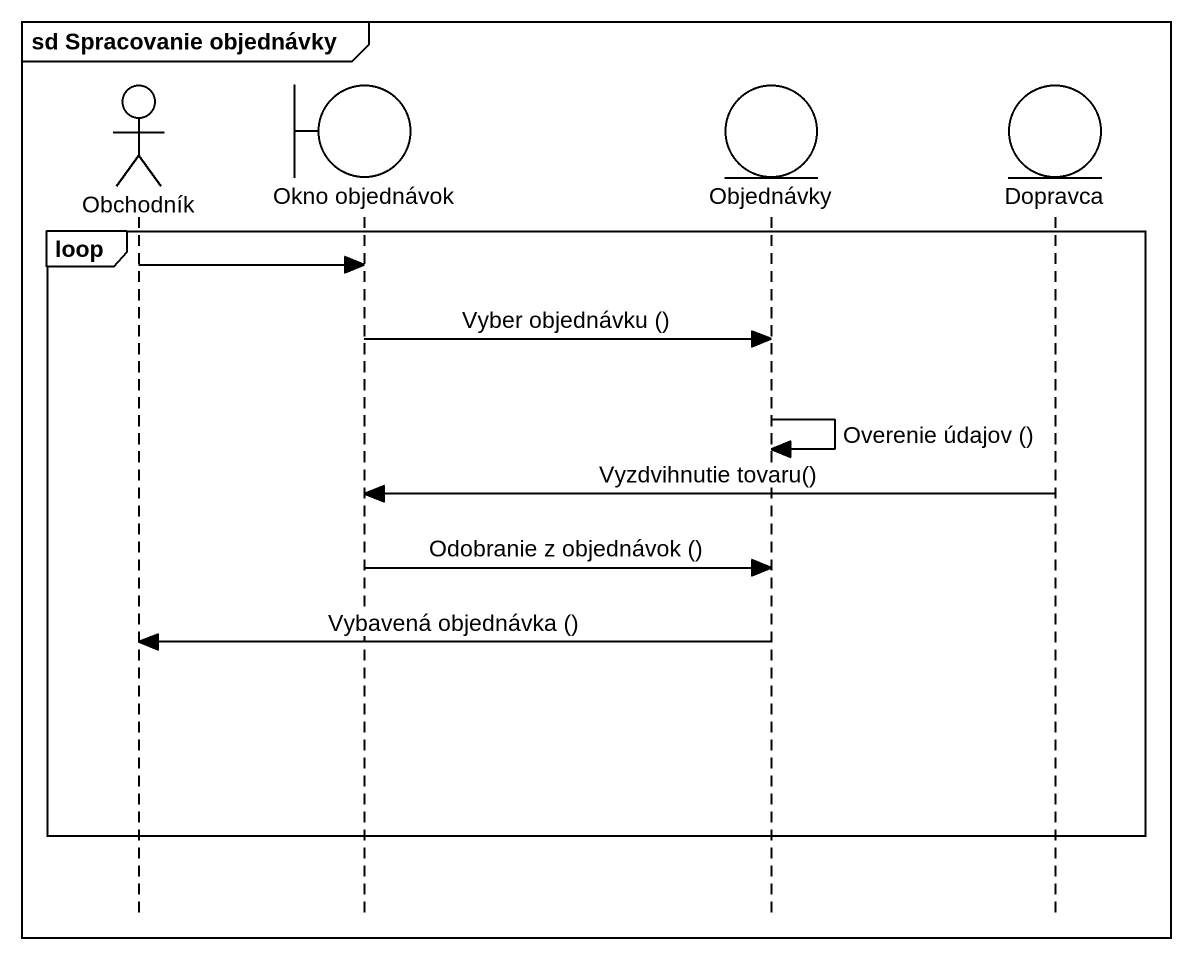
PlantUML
@startuml
mainframe sd Spracovanie objednávky
hide footbox
actor Obchodník
boundary "Okno objednávok" as Okno_objednávok
entity Objednávky
entity Dopravca

loop
  Obchodník -> Okno_objednávok
  Okno_objednávok -> Objednávky : Vyber objednávku ()
  Objednávky -> Objednávky : Overenie údajov ()
  Dopravca -> Okno_objednávok : Vyzdvihnutie tovaru()
  Okno_objednávok -> Objednávky : Odobranie z objednávok ()
  Objednávky -> Obchodník : Vybavená objednávka ()
end
@enduml
